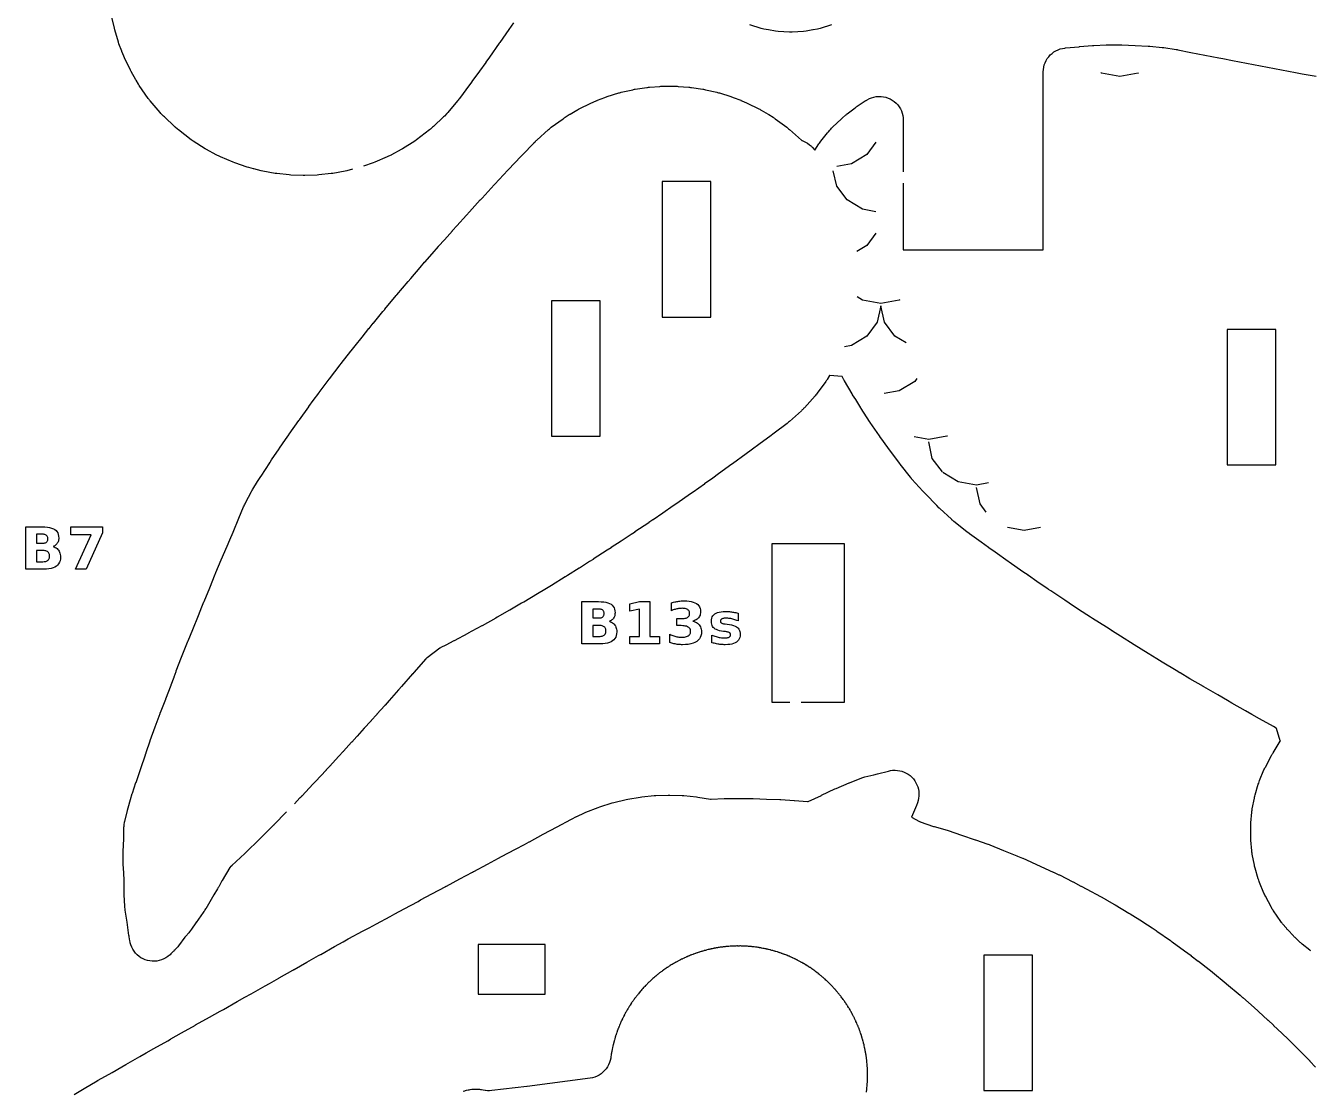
# Model space of a CAD drawing. Header units: millimetres. Extents: x 1 to 297, y 5 to 290.
# Drawn here: x 8 to 81.9, y 180.1 to 241.4 of the extents above; entities that cross this region are included whole.
import ezdxf

# ---------------------------------------------------------------- set-up
doc = ezdxf.new("R2010")
doc.units = ezdxf.units.MM
for name, color, linetype in [('CUT', 1, 'CONTINUOUS'), ('ENGRAVE', 5, 'CONTINUOUS'), ('SCORE', 7, 'CONTINUOUS')]:
    doc.layers.add(name, color=color, linetype=linetype)

msp = doc.modelspace()

# ---------------------------------------------------------------- linework, layer by layer
at = {"layer": 'CUT', "color": 1}
for points in [[(26.795, 233.1048), (26.4612, 233.0201), (26.3699, 233.0003), (25.6576, 232.8718), (25.5633, 232.8582), (24.8529, 232.7817), (24.7576, 232.7749), (24.0478, 232.7495), (23.9522, 232.7495), (23.2424, 232.7749), (23.1471, 232.7817), (22.4367, 232.8582), (22.3424, 232.8718), (21.6301, 233.0003), (21.5388, 233.0201), (21.1231, 233.1256), (21.1087, 233.1293), (20.8243, 233.2048), (20.7331, 233.2326), (20.0185, 233.478), (19.9289, 233.5124), (19.2082, 233.8192), (19.1297, 233.8557), (18.991, 233.9257), (18.9603, 233.9417), (18.4025, 234.2414), (18.3235, 234.2874), (17.6282, 234.7248), (17.5237, 234.7977), (16.7825, 235.3692), (16.7239, 235.4171), (16.6, 235.5243), (16.5544, 235.5656), (15.9713, 236.1192), (15.9239, 236.1665), (15.7741, 236.3237), (15.7259, 236.3771), (15.1602, 237.0385), (15.1247, 237.0818), (15.0904, 237.1254), (15.0451, 237.1866), (14.5314, 237.9235), (14.4841, 237.9963), (14.3457, 238.2253), (14.3253, 238.26), (14.0624, 238.7259), (14.0206, 238.8062), (13.6753, 239.5281), (13.6382, 239.6132), (13.5345, 239.8754), (13.5257, 239.8981), (13.3628, 240.3328), (13.3334, 240.4204), (13.1206, 241.1351), (13.0965, 241.2281), (12.9392, 241.9392)], [(36.0576, 241.5344), (35.7946, 241.1575), (35.2657, 240.3982), (35.2569, 240.3857), (35.237, 240.3579), (34.6704, 239.5596), (34.4667, 239.2693), (34.4553, 239.2532), (34.0977, 238.7593), (33.6661, 238.1557), (33.6552, 238.1407), (33.52, 237.957), (32.9459, 237.1729), (32.9186, 237.1369), (32.8753, 237.0818), (32.8398, 237.0385), (32.2741, 236.3771), (32.2259, 236.3237), (32.0761, 236.1665), (32.0287, 236.1192), (31.4456, 235.5656), (31.4, 235.5243), (31.2761, 235.4171), (31.2175, 235.3692), (30.4763, 234.7977), (30.3718, 234.7248), (29.6765, 234.2874), (29.5975, 234.2414), (29.0397, 233.9417), (29.009, 233.9257), (28.8703, 233.8557), (28.7918, 233.8192), (28.0711, 233.5124), (27.9815, 233.478), (27.4192, 233.2849)], [(54.348, 241.4082), (53.693, 241.2092), (53.5399, 241.1724), (53.2846, 241.1267), (53.2787, 241.1256), (52.8844, 241.0569), (52.7319, 241.0392), (52.0774, 241.0013), (51.9226, 241.0013), (51.2681, 241.0392), (51.1156, 241.0569), (50.7213, 241.1256), (50.7154, 241.1267), (50.4601, 241.1724), (50.307, 241.2092), (49.652, 241.4082)], [(58.475, 232.3093), (58.475, 228.475), (66.525, 228.475), (66.525, 238.7151), (66.5315, 238.8479), (66.5513, 238.9813), (66.584, 239.1122), (66.6294, 239.2391), (66.6871, 239.3611), (66.7564, 239.4768), (66.8367, 239.5851), (66.9272, 239.6851), (67.027, 239.7757), (67.1353, 239.8561), (67.2509, 239.9255), (67.3728, 239.9833), (67.4998, 240.0288), (67.6305, 240.0617), (67.7621, 240.0813), (67.7927, 240.0843), (67.7986, 240.0849), (68.5819, 240.1593), (68.5895, 240.16), (68.5972, 240.1607), (68.6048, 240.1613), (69.3627, 240.2245), (69.3842, 240.2261), (69.4058, 240.2275), (69.4274, 240.2288), (70.1444, 240.2653), (70.1803, 240.2666), (70.2162, 240.2675), (70.2521, 240.2679), (70.9654, 240.2658), (70.9895, 240.2655), (71.0136, 240.265), (71.0378, 240.2643), (71.8031, 240.2344), (71.8147, 240.2339), (72.5532, 240.1987), (72.588, 240.1965), (72.6229, 240.194), (72.6577, 240.1909), (73.3574, 240.1208), (73.392, 240.1169), (73.4266, 240.1125), (73.4611, 240.1076), (74.1692, 239.9992), (74.1983, 239.9944), (74.2274, 239.9892), (74.2565, 239.9838), (75.0153, 239.833), (75.8245, 239.6717), (76.6141, 239.5208), (76.6167, 239.5203), (76.8581, 239.4736), (76.8599, 239.4733), (77.4146, 239.3653), (78.2154, 239.2093), (79.0175, 239.0538), (79.8161, 238.9011), (80.619, 238.749), (81.0248, 238.6737), (81.4156, 238.6013), (82.2162, 238.4543)], [(22.9986, 196.1317), (22.267, 195.3827), (22.2582, 195.3737), (22.2493, 195.3647), (22.2413, 195.3568), (22.2258, 195.3415), (21.4683, 194.5851), (21.4582, 194.5751), (21.4481, 194.5652), (21.439, 194.5565), (21.4219, 194.5401), (20.6703, 193.8103), (20.6577, 193.7983), (20.6451, 193.7864), (20.6327, 193.7748), (20.6012, 193.7457), (20.5964, 193.7413), (19.8524, 193.0414), (19.8467, 193.0359), (19.7833, 192.9748), (19.773, 192.9644), (19.7617, 192.9515), (19.7516, 192.9378), (19.7435, 192.9253), (19.2911, 192.1914), (19.2798, 192.1722), (19.2688, 192.1529), (19.2582, 192.1333), (19.0976, 191.8247), (19.0754, 191.7837), (19.0525, 191.7432), (19.0289, 191.7033), (18.8203, 191.3624), (18.8149, 191.3533), (18.3489, 190.5619), (18.3463, 190.5575), (18.3072, 190.4918), (18.2766, 190.4426), (18.2449, 190.3941), (18.2121, 190.3463), (17.796, 189.7668), (17.7914, 189.7603), (17.7868, 189.7537), (17.7823, 189.7471), (17.5329, 189.3799), (17.4816, 189.3093), (17.428, 189.2406), (17.3722, 189.1736), (17.2044, 188.985), (17.1859, 188.9631), (17.1678, 188.9408), (17.1503, 188.918), (16.7859, 188.4216), (16.7413, 188.3641), (16.717, 188.3346), (16.6187, 188.2273), (16.5913, 188.2006), (16.538, 188.1511), (16.511, 188.1275), (16.4805, 188.0988), (16.3472, 187.9647), (16.2992, 187.9187), (16.2753, 187.897), (16.1713, 187.8113), (16.0578, 187.7354), (15.9373, 187.671), (15.8111, 187.619), (15.6803, 187.5797), (15.5462, 187.5536), (15.4102, 187.5409), (15.2736, 187.5418), (15.1378, 187.5562), (15.0041, 187.584), (14.8738, 187.6249), (14.7482, 187.6786), (14.6286, 187.7445), (14.5161, 187.8219), (14.4118, 187.9101), (14.3167, 188.0082), (14.2319, 188.1152), (14.1581, 188.2301), (14.0961, 188.3518), (14.0464, 188.4791), (14.0102, 188.6088), (14.003, 188.6403), (13.9899, 188.7054), (13.9466, 188.9532), (13.9427, 188.9767), (13.939, 189.0002), (13.9355, 189.0237), (13.8296, 189.7879), (13.828, 189.7984), (13.7209, 190.4841), (13.7116, 190.5566), (13.7043, 190.6292), (13.699, 190.702), (13.669, 191.3582), (13.668, 191.3848), (13.6674, 191.4114), (13.6669, 191.438), (13.6626, 192.1711), (13.6623, 192.1886), (13.6617, 192.2062), (13.6608, 192.2237), (13.6156, 192.9372), (13.6137, 192.9774), (13.6124, 193.0177), (13.6116, 193.058), (13.6096, 193.7488), (13.6099, 193.7841), (13.6108, 193.8194), (13.6121, 193.8546), (13.6482, 194.579), (13.6487, 194.5943), (13.6491, 194.6095), (13.6493, 194.6247), (13.6493, 195.2136), (13.6504, 195.268), (13.6516, 195.2967), (13.6607, 195.4076), (13.6788, 195.5174), (13.6847, 195.5457), (13.6969, 195.5991), (13.8471, 196.1978), (13.8507, 196.212), (13.8544, 196.226), (13.8582, 196.2401), (14.06, 196.9763), (14.0686, 197.0063), (14.0776, 197.0363), (14.0869, 197.0661), (14.1256, 197.185), (14.1277, 197.1916), (14.1299, 197.1982), (14.1321, 197.2048), (14.3405, 197.824), (14.3419, 197.8279), (14.6127, 198.6243), (14.6155, 198.6326), (14.8902, 199.4232), (14.8931, 199.4317), (14.929, 199.5401), (14.9325, 199.5506), (15.1585, 200.2144), (15.1608, 200.2212), (15.1631, 200.2279), (15.1655, 200.2347), (15.4441, 201.0251), (15.4478, 201.0354), (15.7235, 201.7975), (15.7306, 201.8169), (15.738, 201.8361), (15.7454, 201.8553), (16.0516, 202.6267), (16.0538, 202.6325), (16.3591, 203.425), (16.3633, 203.4363), (16.5295, 203.8944), (16.5313, 203.8991), (16.6449, 204.2085), (16.6493, 204.2205), (16.6539, 204.2325), (16.6585, 204.2445), (16.9631, 205.0272), (16.9637, 205.0289), (17.2691, 205.8106), (17.2737, 205.8221), (17.2783, 205.8336), (17.283, 205.8452), (17.3307, 205.961), (17.3328, 205.9661), (17.6089, 206.6278), (17.6113, 206.6338), (17.9358, 207.4358), (18.1303, 207.9255), (18.1314, 207.9283), (18.2512, 208.228), (18.255, 208.2374), (18.5792, 209.0309), (18.897, 209.8136), (18.9011, 209.8237), (18.9053, 209.8337), (18.9096, 209.8439), (18.931, 209.8944), (18.9325, 209.8979), (19.2487, 210.6356), (19.584, 211.4292), (19.7314, 211.7781), (19.9229, 212.2299), (20.2634, 213.035), (20.5308, 213.676), (20.5323, 213.6796), (20.5625, 213.7513), (20.5863, 213.8046), (20.6112, 213.8574), (20.6373, 213.9096), (20.9858, 214.5702), (21.0103, 214.6146), (21.0356, 214.6585), (21.0618, 214.7019), (21.3376, 215.1408), (21.5177, 215.4282), (21.5227, 215.4362), (21.5278, 215.4442), (21.5329, 215.4522), (22.0317, 216.2242), (22.0391, 216.2355), (22.0466, 216.2469), (22.0541, 216.258), (22.1415, 216.3876), (22.5684, 217.027), (22.5752, 217.0371), (22.582, 217.0472), (22.5889, 217.0571), (22.942, 217.5658), (23.1228, 217.8292), (23.1292, 217.8383), (23.1356, 217.8475), (23.142, 217.8566), (23.702, 218.6435), (23.7057, 218.6487), (23.7391, 218.6952), (23.7401, 218.6966), (24.2787, 219.444), (24.285, 219.4526), (24.5409, 219.8018), (24.8569, 220.2346), (24.8618, 220.2413), (24.8667, 220.2479), (24.8716, 220.2545), (25.3425, 220.8831), (25.4539, 221.0329), (25.46, 221.0411), (25.4662, 221.0492), (25.4725, 221.0575), (26.0779, 221.8458), (26.0844, 221.8541), (26.1409, 221.9266), (26.1433, 221.9296), (26.7061, 222.6464), (26.7102, 222.6516), (26.9413, 222.9429), (26.9441, 222.9464), (27.3439, 223.4469), (27.3475, 223.4514), (27.7417, 223.9404), (27.7449, 223.9445), (27.991, 224.2473), (27.9941, 224.2512), (28.542, 224.9205), (28.5458, 224.9251), (28.6471, 225.0478), (28.6503, 225.0517), (29.3132, 225.848), (29.3199, 225.856), (29.3428, 225.8831), (29.3446, 225.8853), (29.9928, 226.6485), (29.9947, 226.6507), (30.143, 226.8247), (30.1474, 226.8297), (30.6808, 227.4489), (30.6822, 227.4505), (30.9434, 227.7527), (30.9481, 227.7582), (31.3773, 228.2493), (31.3782, 228.2504), (31.7437, 228.6678), (31.7489, 228.6737), (32.0825, 229.0502), (32.544, 229.5706), (32.5496, 229.5769), (32.795, 229.8502), (33.3443, 230.4616), (33.3503, 230.4682), (33.5166, 230.6509), (34.1446, 231.3413), (34.151, 231.3483), (34.2464, 231.4517), (34.945, 232.2102), (34.951, 232.2167), (34.9833, 232.2513), (35.7302, 233.0517), (35.7458, 233.0685), (35.7512, 233.0742), (36.4876, 233.8528), (36.5457, 233.9145), (36.5522, 233.9213), (37.2364, 234.6364), (37.2467, 234.6471), (37.257, 234.6576), (37.2674, 234.6681), (37.3102, 234.7109), (37.336, 234.736), (37.3621, 234.7608), (37.3886, 234.7852), (38.072, 235.3986), (38.1225, 235.4418), (38.174, 235.4836), (38.2266, 235.5241), (38.9008, 236.018), (38.9393, 236.0452), (38.9782, 236.0716), (39.0177, 236.0975), (39.2585, 236.249), (39.2745, 236.2589), (39.2905, 236.2687), (39.3066, 236.2784), (39.7017, 236.5118), (39.7438, 236.5357), (39.7863, 236.5587), (39.8292, 236.581), (40.5031, 236.9161), (40.5475, 236.9371), (40.5922, 236.9573), (40.6373, 236.9767), (40.8518, 237.0644), (40.8604, 237.0678), (40.869, 237.0713), (40.8776, 237.0747), (41.3066, 237.2431), (41.3526, 237.2602), (41.3989, 237.2764), (41.4455, 237.2918), (42.1074, 237.497), (42.1564, 237.5112), (42.2056, 237.5244), (42.2551, 237.5367), (42.9122, 237.6867), (42.9616, 237.697), (43.0112, 237.7064), (43.061, 237.7148), (43.7176, 237.8133), (43.7671, 237.8198), (43.8166, 237.8253), (43.8663, 237.8299), (44.4699, 237.8749), (44.5235, 237.8788), (44.5727, 237.8815), (44.6219, 237.8833), (44.6711, 237.8842), (45.3289, 237.8842), (45.3781, 237.8833), (45.4273, 237.8815), (45.4765, 237.8788), (45.5316, 237.8747), (46.1337, 237.8299), (46.1834, 237.8253), (46.2329, 237.8198), (46.2824, 237.8133), (46.939, 237.7148), (46.9888, 237.7064), (47.0384, 237.697), (47.0878, 237.6867), (47.7449, 237.5367), (47.7944, 237.5244), (47.8436, 237.5112), (47.8926, 237.497), (48.5545, 237.2918), (48.6011, 237.2764), (48.6474, 237.2602), (48.6934, 237.2431), (49.1224, 237.0747), (49.131, 237.0713), (49.1396, 237.0678), (49.1482, 237.0644), (49.3627, 236.9767), (49.4078, 236.9573), (49.4525, 236.9371), (49.4969, 236.9161), (50.1708, 236.581), (50.2137, 236.5587), (50.2562, 236.5357), (50.2983, 236.5118), (50.6934, 236.2784), (50.7095, 236.2687), (50.7255, 236.2589), (50.7415, 236.249), (50.9823, 236.0975), (51.0218, 236.0716), (51.0607, 236.0452), (51.0992, 236.018), (51.778, 235.5208), (51.8295, 235.4811), (51.88, 235.4402), (51.9295, 235.398), (52.6171, 234.7834), (52.629, 234.7732), (52.6375, 234.7668), (52.6854, 234.7482), (52.6957, 234.7441), (52.7278, 234.7314), (52.8524, 234.6742), (52.9723, 234.6038), (53.0845, 234.5217), (53.1864, 234.4299), (53.2114, 234.4049), (53.2581, 234.356), (53.3903, 234.2101), (53.6237, 234.568), (53.6578, 234.6177), (53.693, 234.6667), (53.7293, 234.7149), (54.1204, 235.2103), (54.1349, 235.2284), (54.1496, 235.2463), (54.1644, 235.2641), (54.2506, 235.3659), (54.3007, 235.4217), (54.3522, 235.476), (54.4052, 235.5288), (54.924, 236.0178), (54.9411, 236.0337), (54.9584, 236.0495), (54.9759, 236.0651), (55.1469, 236.2153), (55.1797, 236.2432), (55.213, 236.2706), (55.2467, 236.2974), (55.6961, 236.6436), (55.7369, 236.6738), (55.7783, 236.7032), (55.8202, 236.7319), (56.2863, 237.0376), (56.3131, 237.0547), (56.34, 237.0714), (56.3672, 237.0879), (56.403, 237.109), (56.5233, 237.1721), (56.651, 237.2235), (56.7833, 237.2619), (56.9187, 237.2869), (57.0559, 237.2982), (57.1936, 237.2957), (57.3303, 237.2794), (57.4648, 237.2496), (57.5955, 237.2065), (57.7213, 237.1505), (57.8409, 237.0822), (57.953, 237.0023), (58.0566, 236.9116), (58.1506, 236.8109), (58.2341, 236.7014), (58.3062, 236.5841), (58.3662, 236.4602), (58.4135, 236.3308), (58.4476, 236.1974), (58.4682, 236.0613), (58.475, 235.9256), (58.475, 232.9593)], [(81.9041, 188.1306), (81.8766, 188.1517), (81.8494, 188.1732), (81.408, 188.5304), (81.3704, 188.562), (81.3334, 188.5942), (81.2969, 188.6272), (81.005, 188.9012), (80.973, 188.9323), (80.9415, 188.9639), (80.9106, 188.996), (80.5843, 189.3461), (80.5576, 189.3755), (80.5314, 189.4054), (80.5056, 189.4357), (80.2927, 189.6932), (80.2598, 189.7347), (80.2276, 189.7768), (80.1964, 189.8196), (79.7631, 190.4374), (79.7464, 190.4619), (79.7368, 190.4763), (79.693, 190.5463), (79.6698, 190.5861), (79.644, 190.6324), (79.2981, 191.2839), (79.2698, 191.3406), (79.2427, 191.3979), (79.2171, 191.4558), (78.9633, 192.0675), (78.937, 192.1361), (78.9126, 192.2054), (78.8901, 192.2754), (78.7107, 192.8919), (78.6945, 192.9526), (78.6798, 193.0136), (78.6666, 193.075), (78.5475, 193.6961), (78.5371, 193.7585), (78.5281, 193.8211), (78.5207, 193.8839), (78.4619, 194.5017), (78.4574, 194.565), (78.4544, 194.6282), (78.4529, 194.6916), (78.4529, 195.3084), (78.4544, 195.3718), (78.4574, 195.435), (78.4619, 195.4983), (78.5207, 196.1161), (78.5281, 196.1789), (78.5371, 196.2415), (78.5475, 196.3039), (78.6666, 196.925), (78.6798, 196.9864), (78.6945, 197.0474), (78.7107, 197.1081), (78.8901, 197.7246), (78.9126, 197.7946), (78.937, 197.8639), (78.9633, 197.9325), (79.2171, 198.5442), (79.2427, 198.6021), (79.2698, 198.6594), (79.2981, 198.7161), (79.6482, 199.3755), (79.6709, 199.4164), (79.6942, 199.4568), (79.7181, 199.4968), (79.7383, 199.5291), (80.154, 200.1997), (80.1605, 200.2108), (80.1571, 200.2231), (79.9427, 200.9323), (79.9374, 200.9484), (79.9372, 200.9488), (79.9369, 200.949), (79.9223, 200.9575), (79.7637, 201.0449), (79.7584, 201.0479), (78.9635, 201.4907), (78.9606, 201.4923), (78.5282, 201.7347), (78.5213, 201.7385), (78.1629, 201.9421), (78.1612, 201.9431), (77.3623, 202.3986), (77.1234, 202.535), (77.1155, 202.5396), (76.5619, 202.8606), (75.763, 203.3235), (75.7601, 203.3252), (75.7421, 203.3357), (75.7356, 203.3395), (74.9614, 203.7966), (74.3879, 204.1356), (74.3786, 204.1411), (74.1613, 204.2719), (74.1591, 204.2733), (73.3613, 204.7557), (73.3592, 204.7569), (73.0642, 204.9361), (73.0549, 204.9417), (72.5599, 205.2478), (71.7604, 205.7429), (71.7522, 205.748), (70.9579, 206.2478), (70.5056, 206.5312), (70.4998, 206.5349), (70.494, 206.5385), (70.4883, 206.5422), (70.1581, 206.7538), (69.3598, 207.2637), (69.3575, 207.2652), (69.2454, 207.3372), (69.2354, 207.3436), (68.5584, 207.7867), (68.022, 208.1374), (68.0112, 208.1446), (67.7575, 208.314), (66.9585, 208.8485), (66.9552, 208.8507), (66.8254, 208.9381), (66.8149, 208.9452), (66.1555, 209.3983), (65.6678, 209.732), (65.6617, 209.7363), (65.6556, 209.7405), (65.6495, 209.7447), (65.3542, 209.9516), (64.5536, 210.5096), (64.5207, 210.5323), (64.5147, 210.5365), (64.5087, 210.5407), (64.5027, 210.5449), (63.7553, 211.0742), (63.3896, 211.3323), (63.3833, 211.3368), (63.3771, 211.3412), (63.3708, 211.3457), (62.9545, 211.6469), (62.2813, 212.1324), (62.2747, 212.1371), (62.2682, 212.1418), (62.2617, 212.1466), (62.1852, 212.2032), (62.1647, 212.2187), (62.1444, 212.2343), (62.1242, 212.2501), (61.383, 212.8435), (61.3625, 212.8603), (61.3421, 212.8773), (61.3219, 212.8944), (61.2897, 212.9224), (61.2731, 212.9371), (61.2567, 212.9518), (61.2403, 212.9667), (60.5742, 213.5845), (60.5569, 213.6009), (60.5397, 213.6174), (60.5227, 213.634), (60.4201, 213.7362), (60.4127, 213.7436), (60.4054, 213.7511), (60.3981, 213.7585), (59.7449, 214.4298), (59.6559, 214.5209), (59.638, 214.5396), (59.6204, 214.5584), (59.6029, 214.5774), (58.967, 215.2813), (58.9498, 215.3007), (58.9378, 215.3145), (58.9086, 215.3493), (58.897, 215.3636), (58.8801, 215.3848), (58.296, 216.1359), (58.2863, 216.1484), (58.2767, 216.1611), (58.2672, 216.1737), (58.1368, 216.3498), (57.6974, 216.9384), (57.6889, 216.95), (57.6804, 216.9617), (57.6719, 216.9734), (57.3359, 217.4444), (57.1244, 217.7382), (57.1155, 217.7507), (57.1067, 217.7633), (57.0979, 217.7759), (56.5768, 218.5362), (56.5668, 218.551), (56.5569, 218.5658), (56.5474, 218.5803), (56.5346, 218.6), (56.0525, 219.3393), (56.0436, 219.353), (56.0349, 219.3668), (56.0262, 219.3806), (55.7337, 219.854), (55.5577, 220.1364), (55.5474, 220.153), (55.5373, 220.1698), (55.5274, 220.1866), (55.0911, 220.9344), (55.08, 220.9538), (55.0691, 220.9732), (55.0584, 220.9927), (54.9575, 221.1796), (54.9533, 221.1871), (54.9447, 221.188), (54.2431, 221.2428), (54.2394, 221.243), (54.2373, 221.2399), (54.0975, 221.0177), (54.0716, 220.9782), (54.0452, 220.9393), (54.018, 220.9008), (53.5241, 220.2266), (53.4836, 220.174), (53.4418, 220.1225), (53.3986, 220.072), (52.7852, 219.3886), (52.7608, 219.3621), (52.736, 219.336), (52.7109, 219.3102), (52.6898, 219.2891), (52.664, 219.264), (52.6379, 219.2392), (52.6114, 219.2148), (51.9185, 218.5929), (51.8756, 218.5559), (51.8319, 218.5199), (51.7874, 218.4848), (51.0451, 217.9243), (51.0397, 217.9202), (50.7985, 217.7399), (50.7966, 217.7385), (50.2447, 217.3276), (50.2388, 217.3233), (49.7175, 216.9396), (49.7159, 216.9384), (49.4442, 216.7391), (49.4385, 216.7349), (48.6406, 216.1561), (48.6175, 216.1392), (48.6126, 216.1356), (47.844, 215.5797), (47.8428, 215.5788), (47.5108, 215.3392), (47.5093, 215.3381), (47.0437, 215.0031), (47.0373, 214.9985), (46.39, 214.5384), (46.2432, 214.4342), (46.2349, 214.4284), (45.4429, 213.8753), (45.44, 213.8733), (45.2456, 213.7383), (45.2414, 213.7354), (44.6425, 213.323), (44.6398, 213.3211), (44.0807, 212.9381), (44.0768, 212.9355), (43.8421, 212.7759), (43.8366, 212.7722), (43.0417, 212.2375), (43.0344, 212.2325), (42.891, 212.1375), (42.8875, 212.1351), (42.2412, 211.7095), (42.2372, 211.7069), (41.6715, 211.3372), (41.6684, 211.3352), (41.4409, 211.1874), (41.4388, 211.186), (40.6406, 210.6695), (40.6318, 210.6639), (40.4301, 210.5356), (39.8489, 210.1647), (39.843, 210.1609), (39.837, 210.1572), (39.8311, 210.1535), (39.1604, 209.7352), (39.0395, 209.6596), (39.0314, 209.6545), (38.2392, 209.1667), (38.2337, 209.1633), (37.8594, 208.9353), (37.4388, 208.6797), (37.4295, 208.6741), (36.6504, 208.2091), (36.6421, 208.2042), (36.6338, 208.1993), (36.6254, 208.1944), (36.5221, 208.1347), (35.8373, 207.7398), (35.8291, 207.7351), (35.1232, 207.3346), (35.0366, 207.2855), (35.0283, 207.2809), (34.2484, 206.8462), (34.2402, 206.8416), (34.2319, 206.8371), (34.2237, 206.8326), (33.6654, 206.5317), (33.4454, 206.4121), (33.4388, 206.4085), (33.4321, 206.4049), (33.4254, 206.4013), (32.6349, 205.983), (32.6256, 205.9781), (32.1527, 205.7326), (31.8695, 205.5851), (31.8571, 205.5784), (31.8246, 205.558), (31.8131, 205.5498), (31.0813, 205.0065), (31.0684, 204.9965), (31.0353, 204.9669), (31.0251, 204.9565), (31.0222, 204.9532), (31.0158, 204.9461), (31.0095, 204.939), (30.321, 204.1507), (30.3193, 204.1488), (30.2563, 204.0769), (30.2524, 204.0725), (29.606, 203.3418), (29.4652, 203.1796), (29.4592, 203.1729), (29.4533, 203.1661), (29.4474, 203.1595), (28.8952, 202.5407), (28.666, 202.2788), (28.6593, 202.2713), (28.6527, 202.2638), (28.646, 202.2564), (28.1899, 201.7506), (28.1855, 201.7456), (27.8668, 201.3845), (27.8595, 201.3762), (27.8521, 201.3679), (27.8447, 201.3597), (27.4713, 200.9504), (27.4663, 200.9449), (27.0678, 200.4974), (27.0596, 200.4882), (27.0513, 200.4791), (27.0431, 200.4701), (26.7475, 200.1501), (26.742, 200.1441), (26.269, 199.6185), (26.2598, 199.6083), (26.2505, 199.5982), (26.2413, 199.5883), (26.0177, 199.3498), (26.0116, 199.3432), (25.4704, 198.7488), (25.46, 198.7376), (25.4495, 198.7263), (25.4392, 198.7154), (25.2811, 198.5495), (25.2743, 198.5422), (24.6719, 197.8897), (24.6602, 197.8772), (24.6484, 197.8648), (24.6368, 197.8527), (24.5363, 197.7492), (24.5286, 197.7411), (23.8738, 197.0429), (23.8605, 197.0289), (23.8471, 197.0151), (23.8343, 197.002), (23.7816, 196.9489), (23.7729, 196.9399), (23.4488, 196.6006)], [(51.95, 202.425), (50.925, 202.425), (50.925, 211.575), (55.075, 211.575), (55.075, 202.425), (52.6, 202.425)], [(10.7877, 179.8651), (11.3618, 180.2099), (12.1077, 180.6573), (12.1326, 180.6719), (12.1611, 180.6881), (12.1648, 180.6902), (12.9672, 181.1448), (13.52, 181.4637), (13.5245, 181.4663), (13.7609, 181.6015), (13.7649, 181.6038), (14.5653, 182.0577), (14.9235, 182.263), (14.9313, 182.2674), (15.3651, 182.5121), (16.1631, 182.966), (16.3335, 183.063), (16.3415, 183.0676), (16.9671, 183.4179), (17.7575, 183.868), (17.7689, 183.8743), (18.5674, 184.3188), (19.176, 184.6634), (19.1829, 184.6672), (19.3674, 184.7703), (20.1593, 185.2202), (20.167, 185.2245), (20.5987, 185.4661), (20.962, 185.6703), (20.9645, 185.6717), (21.7683, 186.1213), (22.0212, 186.2658), (22.5585, 186.5746), (22.5672, 186.5796), (23.3647, 187.03), (23.4242, 187.0638), (23.4294, 187.0668), (24.1658, 187.4812), (24.8383, 187.864), (24.8428, 187.8665), (24.962, 187.9338), (24.9643, 187.9351), (25.7652, 188.3847), (26.2584, 188.664), (26.2631, 188.6667), (26.5532, 188.8294), (26.5747, 188.8412), (27.3608, 189.2634), (27.3687, 189.2675), (27.7458, 189.4669), (28.1683, 189.6913), (28.9651, 190.1212), (29.2338, 190.2667), (29.7612, 190.5539), (29.7674, 190.5572), (30.5657, 190.9865), (30.7118, 191.0654), (30.7139, 191.0666), (31.3658, 191.4175), (32.1621, 191.8486), (32.1668, 191.8512), (32.1934, 191.8655), (32.1959, 191.8668), (32.9664, 192.278), (33.687, 192.6655), (33.689, 192.6666), (33.7624, 192.7059), (33.767, 192.7084), (34.5663, 193.1325), (35.1901, 193.4656), (35.1922, 193.4667), (35.368, 193.5602), (36.1625, 193.9887), (36.1666, 193.9909), (36.6824, 194.2668), (36.9632, 194.4178), (36.9659, 194.4192), (37.7666, 194.8476), (38.1707, 195.0656), (38.1721, 195.0664), (38.5648, 195.2777), (39.3451, 195.697), (39.3866, 195.7184), (39.6784, 195.8623), (39.6998, 195.8726), (40.1307, 196.0757), (40.211, 196.1103), (40.9317, 196.394), (41.0193, 196.4251), (41.7369, 196.6513), (41.8285, 196.6766), (42.5413, 196.8468), (42.6294, 196.8647), (43.3458, 196.9856), (43.4346, 196.9975), (44.1506, 197.0694), (44.2396, 197.0753), (44.9554, 197.0992), (45.0446, 197.0992), (45.7604, 197.0753), (45.8494, 197.0694), (46.5699, 196.9971), (46.6493, 196.9867), (47.3776, 196.8692), (47.4045, 196.8662), (47.4316, 196.866), (48.1722, 196.8974), (48.2244, 196.8986), (49.0014, 196.9011), (49.7685, 196.9057), (49.8343, 196.9045), (50.5992, 196.8714), (50.6064, 196.8712), (51.371, 196.8472), (51.4374, 196.8435), (52.2013, 196.7814), (52.2098, 196.7808), (52.9711, 196.7296), (52.986, 196.7294), (52.9999, 196.7348), (53.7616, 197.0815), (53.7746, 197.0876), (54.5368, 197.4564), (54.6045, 197.4868), (55.3577, 197.8009), (55.3863, 197.8125), (56.0974, 198.09), (56.2603, 198.1418), (56.787, 198.273), (56.9853, 198.3228), (57.6188, 198.486), (57.7334, 198.5103), (57.8513, 198.5248), (57.9683, 198.529), (58.0069, 198.5287), (58.1377, 198.5215), (58.2689, 198.5014), (58.3976, 198.4687), (58.5225, 198.4238), (58.6425, 198.367), (58.7565, 198.299), (58.8634, 198.2202), (58.9622, 198.1315), (59.052, 198.0337), (59.1319, 197.9277), (59.2013, 197.8145), (59.2593, 197.6951), (59.3057, 197.5707), (59.3398, 197.4424), (59.3613, 197.3114), (59.3702, 197.1789), (59.3662, 197.0462), (59.3494, 196.9145), (59.3204, 196.7868), (59.285, 196.6597), (59.2272, 196.4944), (58.9458, 195.8335), (59.4115, 195.5822), (59.4307, 195.5728), (59.4506, 195.565), (60.2055, 195.3017), (60.24, 195.2908), (60.992, 195.0775), (61.0518, 195.059), (61.8216, 194.8011), (61.8263, 194.7996), (62.6139, 194.5325), (62.6354, 194.525), (63.3445, 194.271), (63.347, 194.2701), (63.4051, 194.2492), (63.4478, 194.233), (64.2281, 193.9214), (65.0115, 193.6088), (65.0458, 193.5946), (65.3359, 193.4695), (65.3388, 193.4682), (65.8161, 193.2609), (65.8451, 193.2479), (66.6325, 192.8835), (67.097, 192.6696), (67.1038, 192.6664), (67.4148, 192.521), (67.4504, 192.5038), (68.2236, 192.1141), (68.245, 192.1031), (68.6902, 191.8686), (68.699, 191.8638), (69.0358, 191.6832), (69.8232, 191.2602), (69.8491, 191.2458), (70.1661, 191.0664), (70.1702, 191.064), (70.6235, 190.8053), (70.6523, 190.7883), (71.4391, 190.3127), (71.5129, 190.268), (71.5263, 190.2598), (72.2276, 189.824), (72.2528, 189.8079), (72.779, 189.4643), (72.784, 189.4611), (73.0249, 189.3022), (73.0593, 189.2788), (73.8418, 188.7272), (73.8448, 188.725), (73.9269, 188.6668), (73.9437, 188.6547), (74.6411, 188.1439), (74.648, 188.1388), (75.0205, 187.8622), (75.0262, 187.858), (75.4364, 187.55), (75.4545, 187.5361), (76.065, 187.0613), (76.0708, 187.0568), (76.2377, 186.9255), (76.2559, 186.9109), (77.046, 186.2669), (77.0685, 186.2481), (77.8463, 185.5853), (77.8513, 185.581), (77.9887, 185.4627), (78.003, 185.4502), (78.6474, 184.8793), (78.6523, 184.8749), (78.8922, 184.6603), (78.9026, 184.6509), (79.4464, 184.1539), (79.4553, 184.1457), (79.7648, 183.8576), (79.771, 183.8518), (80.2439, 183.406), (80.2597, 183.3909), (80.6029, 183.0565), (80.6091, 183.0505), (81.0472, 182.6183), (81.0588, 182.6067), (81.4059, 182.2556), (81.412, 182.2495), (81.8485, 181.8023), (81.8594, 181.7911), (82.1801, 181.4547)], [(56.3518, 180.0065), (56.3597, 180.0666), (56.3626, 180.0938), (56.3668, 180.1283), (56.3704, 180.1555), (56.3771, 180.2157), (56.3795, 180.2439), (56.3815, 180.275), (56.3887, 180.352), (56.3924, 180.3829), (56.3952, 180.4111), (56.3998, 180.4715), (56.4012, 180.4989), (56.4035, 180.5335), (56.4056, 180.5608), (56.409, 180.6214), (56.4098, 180.6488), (56.4114, 180.6834), (56.413, 180.7106), (56.4158, 180.7905), (56.4161, 180.8055), (56.4176, 180.878), (56.4176, 180.9054), (56.4179, 180.9401), (56.4186, 180.9675), (56.4186, 181.0281), (56.418, 181.0555), (56.4176, 181.0903), (56.4177, 181.1177), (56.4165, 181.1783), (56.4153, 181.2065), (56.4132, 181.2376), (56.4103, 181.3149), (56.4101, 181.346), (56.4092, 181.3743), (56.4059, 181.4348), (56.4038, 181.4621), (56.4015, 181.4968), (56.4001, 181.5242), (56.3956, 181.5846), (56.3928, 181.6128), (56.389, 181.6437), (56.3819, 181.7207), (56.38, 181.7518), (56.3775, 181.78), (56.3709, 181.8402), (56.3673, 181.8674), (56.3631, 181.9018), (56.3602, 181.9291), (56.3524, 181.9892), (56.3482, 182.0163), (56.3434, 182.0507), (56.3399, 182.0776), (56.328, 182.1567), (56.3256, 182.1715), (56.3138, 182.243), (56.3087, 182.27), (56.3026, 182.3042), (56.2982, 182.3312), (56.2871, 182.3908), (56.2815, 182.4176), (56.2747, 182.4517), (56.2698, 182.4787), (56.2575, 182.538), (56.2511, 182.5656), (56.2433, 182.5958), (56.2263, 182.6711), (56.2203, 182.7017), (56.2143, 182.7294), (56.1999, 182.7882), (56.1928, 182.8147), (56.1842, 182.8484), (56.1778, 182.875), (56.1622, 182.9336), (56.1543, 182.9608), (56.1449, 182.9905), (56.1238, 183.0648), (56.1162, 183.095), (56.1086, 183.1223), (56.091, 183.1803), (56.0825, 183.2063), (56.0721, 183.2395), (56.0642, 183.2657), (56.0454, 183.3234), (56.0364, 183.3492), (56.0253, 183.3821), (56.017, 183.408), (55.9907, 183.4835), (55.9856, 183.4977), (55.9608, 183.5658), (55.9508, 183.5913), (55.9386, 183.6238), (55.9293, 183.6496), (55.9075, 183.7061), (55.897, 183.7315), (55.8841, 183.7637), (55.8743, 183.7893), (55.8513, 183.8454), (55.8399, 183.8713), (55.8268, 183.8995), (55.7962, 183.9705), (55.7847, 183.9995), (55.7737, 184.0255), (55.7487, 184.0808), (55.7369, 184.1055), (55.7222, 184.137), (55.711, 184.162), (55.685, 184.2167), (55.6722, 184.242), (55.6575, 184.2695), (55.6231, 184.3387), (55.61, 184.367), (55.5976, 184.3924), (55.5697, 184.4461), (55.5565, 184.4702), (55.5401, 184.5008), (55.5276, 184.5252), (55.4986, 184.5784), (55.4849, 184.6021), (55.468, 184.6325), (55.455, 184.6564), (55.4153, 184.7258), (55.4077, 184.7387), (55.3708, 184.8011), (55.3563, 184.8244), (55.3384, 184.8541), (55.3245, 184.8778), (55.2926, 184.9293), (55.2776, 184.9523), (55.2591, 184.9816), (55.2447, 185.005), (55.2118, 185.0558), (55.1959, 185.0792), (55.1778, 185.1046), (55.1347, 185.1687), (55.118, 185.1951), (55.1024, 185.2187), (55.0677, 185.2684), (55.0515, 185.2905), (55.0314, 185.3188), (55.0157, 185.3413), (54.9801, 185.3903), (54.9629, 185.4128), (54.9434, 185.4371), (54.8969, 185.4988), (54.8788, 185.5242), (54.8619, 185.5469), (54.8246, 185.5946), (54.8072, 185.6158), (54.7855, 185.643), (54.7687, 185.6646), (54.7304, 185.7116), (54.7126, 185.7324), (54.6904, 185.7591), (54.6732, 185.7802), (54.6215, 185.8411), (54.6116, 185.8525), (54.5639, 185.9071), (54.5454, 185.9273), (54.5223, 185.9532), (54.5043, 185.9739), (54.4635, 186.0187), (54.4445, 186.0385), (54.4209, 186.0639), (54.4025, 186.0842), (54.3608, 186.1282), (54.3408, 186.1483), (54.3183, 186.1699), (54.2642, 186.225), (54.243, 186.2479), (54.2233, 186.2682), (54.1801, 186.3106), (54.1601, 186.3294), (54.1351, 186.3535), (54.1156, 186.3728), (54.0715, 186.4144), (54.0505, 186.4333), (54.0269, 186.4537), (53.9698, 186.5057), (53.9474, 186.5274), (53.9266, 186.5466), (53.8811, 186.5867), (53.8601, 186.6043), (53.8339, 186.627), (53.8133, 186.6452), (53.7671, 186.6843), (53.7457, 186.7015), (53.719, 186.7237), (53.6983, 186.7413), (53.6362, 186.7916), (53.6244, 186.801), (53.5675, 186.8459), (53.5456, 186.8623), (53.5181, 186.8835), (53.4966, 186.9006), (53.4483, 186.9371), (53.426, 186.9531), (53.3981, 186.9738), (53.3763, 186.9904), (53.3272, 187.0259), (53.3039, 187.042), (53.2778, 187.0591), (53.2145, 187.1033), (53.1894, 187.1219), (53.1663, 187.1382), (53.1161, 187.1721), (53.093, 187.1868), (53.064, 187.2059), (53.0413, 187.2213), (52.9903, 187.2541), (52.9662, 187.2689), (52.9392, 187.2845), (52.8735, 187.3252), (52.8475, 187.3424), (52.8235, 187.3574), (52.7715, 187.3884), (52.7476, 187.4019), (52.7176, 187.4194), (52.6941, 187.4335), (52.6414, 187.4635), (52.6173, 187.4765), (52.5869, 187.4933), (52.5633, 187.5068), (52.493, 187.5449), (52.4798, 187.552), (52.4156, 187.5856), (52.391, 187.5978), (52.3601, 187.6136), (52.3358, 187.6264), (52.2816, 187.6534), (52.2568, 187.665), (52.2255, 187.6802), (52.201, 187.6925), (52.1462, 187.7184), (52.1204, 187.7299), (52.0916, 187.742), (52.0212, 187.7738), (51.9932, 187.7875), (51.9675, 187.7993), (51.9119, 187.8233), (51.8864, 187.8336), (51.8544, 187.847), (51.8293, 187.8579), (51.7732, 187.8808), (51.7467, 187.8909), (51.7174, 187.9013), (51.6453, 187.9293), (51.6166, 187.9414), (51.5903, 187.9517), (51.5334, 187.9727), (51.5074, 187.9815), (51.4747, 187.9932), (51.449, 188.0027), (51.3918, 188.0225), (51.3656, 188.0309), (51.3327, 188.0419), (51.307, 188.0508), (51.2309, 188.0753), (51.2166, 188.0798), (51.1473, 188.1011), (51.1209, 188.1085), (51.0876, 188.1184), (51.0614, 188.1265), (51.0031, 188.1431), (50.9766, 188.15), (50.9431, 188.1592), (50.9168, 188.1667), (50.8582, 188.1822), (50.8306, 188.1887), (50.8002, 188.1953), (50.7251, 188.2136), (50.6951, 188.2219), (50.6676, 188.2288), (50.6085, 188.2422), (50.5816, 188.2476), (50.5477, 188.2549), (50.521, 188.2611), (50.4616, 188.2732), (50.4338, 188.2783), (50.403, 188.2831), (50.327, 188.2974), (50.2966, 188.304), (50.2688, 188.3093), (50.209, 188.3195), (50.1819, 188.3234), (50.1476, 188.3289), (50.1206, 188.3335), (50.0606, 188.3424), (50.0334, 188.3458), (49.999, 188.3506), (49.9722, 188.3547), (49.8929, 188.3648), (49.8779, 188.3666), (49.8059, 188.3747), (49.7786, 188.3772), (49.7441, 188.3808), (49.7168, 188.3839), (49.6565, 188.3895), (49.6291, 188.3914), (49.5945, 188.3943), (49.5673, 188.3969), (49.5068, 188.4013), (49.4786, 188.4027), (49.4474, 188.4035), (49.3702, 188.4078), (49.3392, 188.4104), (49.3109, 188.4121), (49.2504, 188.4144), (49.223, 188.4148), (49.1883, 188.4158), (49.1609, 188.4169), (49.1003, 188.418), (49.072, 188.4178), (49.0408, 188.4169), (48.9635, 188.4169), (48.9324, 188.4178), (48.9041, 188.418), (48.8435, 188.417), (48.8161, 188.4159), (48.7814, 188.4149), (48.754, 188.4146), (48.6934, 188.4123), (48.6661, 188.4106), (48.6314, 188.409), (48.6042, 188.4081), (48.5244, 188.4034), (48.5094, 188.4025), (48.4371, 188.3973), (48.4098, 188.3947), (48.3752, 188.3918), (48.3478, 188.3899), (48.2875, 188.3843), (48.2603, 188.3812), (48.2257, 188.3777), (48.1984, 188.3752), (48.1382, 188.3684), (48.1102, 188.3646), (48.0794, 188.3597), (48.0027, 188.3497), (47.9717, 188.3465), (47.9437, 188.343), (47.8837, 188.3342), (47.8567, 188.3295), (47.8224, 188.3241), (47.7953, 188.3202), (47.7355, 188.3101), (47.7077, 188.3047), (47.6773, 188.2981), (47.6013, 188.284), (47.5705, 188.2791), (47.5427, 188.2741), (47.4833, 188.2619), (47.4566, 188.2558), (47.4226, 188.2485), (47.3957, 188.2431), (47.3366, 188.2298), (47.31, 188.2231), (47.2762, 188.2151), (47.2497, 188.2092), (47.1721, 188.19), (47.1575, 188.1863), (47.0874, 188.1679), (47.0611, 188.1603), (47.0276, 188.1511), (47.0011, 188.1443), (46.9428, 188.1277), (46.9166, 188.1196), (46.8833, 188.1098), (46.8569, 188.1023), (46.7989, 188.0846), (46.7721, 188.0757), (46.7427, 188.0652), (46.6692, 188.0413), (46.6393, 188.0325), (46.6124, 188.0239), (46.5551, 188.0042), (46.5294, 187.9947), (46.4966, 187.983), (46.4707, 187.9742), (46.4138, 187.9533), (46.3875, 187.9429), (46.3588, 187.9308), (46.2867, 187.9029), (46.2573, 187.8925), (46.2309, 187.8825), (46.1747, 187.8596), (46.1496, 187.8487), (46.1176, 187.8353), (46.0921, 187.825), (46.0365, 187.801), (46.0116, 187.7896), (45.9798, 187.7755), (45.9548, 187.7648), (45.8821, 187.7317), (45.8684, 187.7254), (45.8029, 187.6944), (45.7784, 187.6821), (45.7472, 187.667), (45.7223, 187.6553), (45.6681, 187.6283), (45.6438, 187.6155), (45.6129, 187.5998), (45.5883, 187.5876), (45.5346, 187.5595), (45.5099, 187.5458), (45.4829, 187.5301), (45.4151, 187.4931), (45.3873, 187.479), (45.3624, 187.4656), (45.3097, 187.4357), (45.2862, 187.4216), (45.2561, 187.4041), (45.2323, 187.3907), (45.1802, 187.3597), (45.1562, 187.3446), (45.1302, 187.3275), (45.0645, 187.2868), (45.0375, 187.2712), (45.0134, 187.2564), (44.9624, 187.2237), (44.9397, 187.2083), (44.9107, 187.1892), (44.8876, 187.1745), (44.8373, 187.1407), (44.8149, 187.1249), (44.7862, 187.1052), (44.7636, 187.0901), (44.6982, 187.0442), (44.686, 187.0354), (44.6273, 186.9929), (44.6054, 186.9764), (44.5775, 186.9557), (44.5552, 186.9397), (44.5069, 186.9032), (44.4854, 186.8862), (44.4579, 186.865), (44.4359, 186.8485), (44.3883, 186.8111), (44.3665, 186.7931), (44.3429, 186.7727), (44.283, 186.7238), (44.2583, 186.7048), (44.2363, 186.6871), (44.19, 186.648), (44.1694, 186.6298), (44.1431, 186.6072), (44.1221, 186.5895), (44.0766, 186.5495), (44.0558, 186.5303), (44.0334, 186.5087), (43.9763, 186.4566), (43.9527, 186.4363), (43.9316, 186.4174), (43.8875, 186.3758), (43.868, 186.3565), (43.843, 186.3324), (43.823, 186.3137), (43.7798, 186.2712), (43.7607, 186.2516), (43.7362, 186.227), (43.7167, 186.208), (43.6608, 186.1508), (43.6504, 186.14), (43.6005, 186.0874), (43.5821, 186.0671), (43.5584, 186.0417), (43.5395, 186.0219), (43.4987, 185.9771), (43.4806, 185.9564), (43.4575, 185.9305), (43.439, 185.9103), (43.399, 185.8647), (43.3809, 185.843), (43.3615, 185.8186), (43.3116, 185.7596), (43.2908, 185.7364), (43.2724, 185.7149), (43.2341, 185.668), (43.2172, 185.6464), (43.1955, 185.6192), (43.1781, 185.598), (43.1408, 185.5503), (43.1238, 185.5277), (43.1058, 185.5023), (43.0592, 185.4406), (43.0397, 185.4163), (43.0225, 185.3938), (42.9868, 185.3448), (42.9712, 185.3223), (42.951, 185.2941), (42.9348, 185.2719), (42.9001, 185.2223), (42.8849, 185.1994), (42.8653, 185.1707), (42.8497, 185.1485), (42.8053, 185.082), (42.797, 185.0695), (42.7576, 185.0086), (42.7433, 184.9853), (42.7247, 184.956), (42.7097, 184.933), (42.6778, 184.8815), (42.6639, 184.8578), (42.6459, 184.8281), (42.6314, 184.8049), (42.6005, 184.7527), (42.5867, 184.7281), (42.5721, 184.7005), (42.5339, 184.6333), (42.5177, 184.6067), (42.5035, 184.5822), (42.4745, 184.529), (42.4619, 184.5047), (42.4456, 184.474), (42.4324, 184.45), (42.4044, 184.3962), (42.3919, 184.3708), (42.3788, 184.3425), (42.3444, 184.2734), (42.3297, 184.2459), (42.3169, 184.2206), (42.2908, 184.1659), (42.2796, 184.1409), (42.265, 184.1094), (42.2531, 184.0847), (42.2281, 184.0295), (42.2174, 184.0043), (42.2034, 183.9725), (42.1921, 183.9478), (42.1607, 183.8742), (42.1549, 183.8604), (42.1273, 183.7933), (42.1175, 183.7678), (42.1046, 183.7355), (42.0941, 183.7102), (42.0722, 183.6537), (42.0629, 183.6279), (42.0507, 183.5954), (42.0407, 183.5699), (42.0199, 183.5129), (42.0109, 183.4861), (42.0015, 183.4564), (41.9763, 183.3833), (41.9653, 183.3542), (41.9559, 183.3275), (41.9371, 183.2699), (41.9293, 183.2436), (41.9188, 183.2105), (41.9103, 183.1844), (41.8927, 183.1265), (41.8851, 183.0992), (41.8774, 183.069), (41.8562, 182.9947), (41.8468, 182.965), (41.8389, 182.9378), (41.8233, 182.8792), (41.8169, 182.8526), (41.8083, 182.8189), (41.8012, 182.7925), (41.7868, 182.7336), (41.7809, 182.7068), (41.7729, 182.673), (41.7664, 182.6466), (41.749, 182.5686), (41.7459, 182.5539), (41.7311, 182.4829), (41.7261, 182.456), (41.7194, 182.4219), (41.7137, 182.3951), (41.7026, 182.3355), (41.6981, 182.3085), (41.6921, 182.2743), (41.687, 182.2473), (41.677, 182.1876), (41.673, 182.1595), (41.6693, 182.1286), (41.658, 182.0522), (41.6529, 182.0236), (41.6449, 181.9707), (41.6182, 181.8388), (41.578, 181.7084), (41.5251, 181.5827), (41.46, 181.4628), (41.3833, 181.3499), (41.2958, 181.2452), (41.1984, 181.1497), (41.0919, 181.0643), (40.9776, 180.9899), (40.8564, 180.9272), (40.7296, 180.8768), (40.5985, 180.8392), (40.4661, 180.8151), (36.8327, 180.3392), (36.8176, 180.3373), (34.7986, 180.0962), (34.6822, 180.0874), (34.5639, 180.0886), (34.4461, 180.1), (34.4232, 180.1042), (34.4228, 180.1025), (34.3028, 180.1269), (34.2143, 180.1426), (34.1843, 180.1472), (34.1197, 180.1554), (34.0895, 180.1585), (33.9999, 180.1654), (33.9696, 180.1669), (33.9045, 180.1687), (33.8741, 180.1688), (33.7843, 180.1667), (33.7539, 180.1653), (33.689, 180.1606), (33.6588, 180.1577), (33.5696, 180.1467), (33.5395, 180.1423), (33.4754, 180.1312), (33.4456, 180.1253), (33.3579, 180.1056), (33.3284, 180.0982), (33.2657, 180.0808), (33.2366, 180.0719), (33.1513, 180.0436)]]:
    msp.add_lwpolyline(points, dxfattribs=at)
for points in [[(47.395, 232.395), (44.605, 232.395), (44.605, 224.605), (47.395, 224.605), (47.395, 232.395)], [(41.0325, 225.5323), (38.2425, 225.5323), (38.2425, 217.7423), (41.0325, 217.7423), (41.0325, 225.5323)], [(77.105, 223.895), (77.105, 216.105), (79.895, 216.105), (79.895, 223.895), (77.105, 223.895)], [(37.8791, 185.6469), (37.8791, 188.4969), (34.0291, 188.4969), (34.0291, 185.6469), (37.8791, 185.6469)], [(65.895, 180.105), (65.895, 187.895), (63.105, 187.895), (63.105, 180.105), (65.895, 180.105)]]:
    msp.add_lwpolyline(points, close=True, dxfattribs=at)
at = {"layer": 'ENGRAVE', "color": 5}
for points in [[(9.7534, 211.32), (9.803, 211.2812), (9.8474, 211.2369), (9.8869, 211.187), (9.9207, 211.1324), (9.9484, 211.0738), (9.9699, 211.0112), (9.9852, 210.9447), (9.9945, 210.8741), (9.9975, 210.7996), (9.9909, 210.6874), (9.9711, 210.5851), (9.9381, 210.4928), (9.8919, 210.4104), (9.8325, 210.338), (9.7599, 210.2755), (9.6738, 210.2228), (9.574, 210.1797), (9.4604, 210.1461), (9.3331, 210.1222), (9.1921, 210.1078), (9.0373, 210.103), (7.9972, 210.103), (7.9972, 212.533), (8.938, 212.533), (9.099, 212.5288), (9.2444, 212.516), (9.3744, 212.4948), (9.4888, 212.465), (9.5878, 212.4268), (9.6712, 212.38), (9.7406, 212.3239), (9.7974, 212.2576), (9.8415, 212.181), (9.873, 212.0943), (9.892, 211.9973), (9.8983, 211.8901), (9.896, 211.8324), (9.889, 211.7777), (9.8775, 211.7259), (9.8614, 211.6771), (9.8406, 211.6312), (9.8153, 211.5882), (9.7855, 211.5485), (9.7516, 211.5123), (9.7135, 211.4797), (9.6713, 211.4507), (9.6249, 211.4253), (9.5744, 211.4035), (9.6391, 211.3812), (9.6988, 211.3534), (9.7534, 211.32)], [(9.0613, 211.5995), (9.1007, 211.6085), (9.1362, 211.6212), (9.1676, 211.6375), (9.1951, 211.6574), (9.2185, 211.6808), (9.2376, 211.7076), (9.2525, 211.7379), (9.2631, 211.7717), (9.2695, 211.8088), (9.2716, 211.8494), (9.2695, 211.8895), (9.2631, 211.9264), (9.2525, 211.9599), (9.2376, 211.9901), (9.2185, 212.017), (9.1951, 212.0407), (9.1676, 212.0608), (9.1362, 212.0773), (9.1007, 212.0901), (9.0613, 212.0993), (9.0179, 212.1047), (8.9705, 212.1066), (8.6238, 212.1066), (8.6238, 211.5923), (8.9705, 211.5923), (9.0179, 211.5941), (9.0613, 211.5995)], [(12.4193, 212.533), (12.4193, 212.1798), (11.472, 210.103), (10.8617, 210.103), (11.7585, 212.0724), (10.5882, 212.0724), (10.5882, 212.533), (12.4193, 212.533)], [(9.1571, 210.5494), (9.2018, 210.5649), (9.2414, 210.5848), (9.2757, 210.6092), (9.3048, 210.638), (9.3286, 210.6714), (9.3471, 210.7093), (9.3603, 210.7517), (9.3683, 210.7986), (9.3709, 210.8501), (9.3683, 210.9005), (9.3604, 210.9466), (9.3473, 210.9882), (9.329, 211.0255), (9.3054, 211.0584), (9.2765, 211.0869), (9.2424, 211.111), (9.2029, 211.1307), (9.1581, 211.1461), (9.108, 211.1571), (9.0525, 211.1636), (8.9917, 211.1658), (8.6238, 211.1658), (8.6238, 210.5294), (8.9917, 210.5294), (9.052, 210.5316), (9.1072, 210.5383), (9.1571, 210.5494)], [(41.7983, 206.9782), (41.8428, 206.9339), (41.8822, 206.884), (41.916, 206.8294), (41.9437, 206.7708), (41.9652, 206.7082), (41.9806, 206.6417), (41.9898, 206.5711), (41.9929, 206.4966), (41.9863, 206.3844), (41.9665, 206.2821), (41.9335, 206.1898), (41.8873, 206.1074), (41.8279, 206.035), (41.7553, 205.9725), (41.6692, 205.9198), (41.5694, 205.8767), (41.4558, 205.8431), (41.3285, 205.8192), (41.1874, 205.8048), (41.0326, 205.8), (39.9926, 205.8), (39.9926, 208.23), (40.9333, 208.23), (41.0943, 208.2258), (41.2398, 208.213), (41.3697, 208.1918), (41.4842, 208.162), (41.5831, 208.1238), (41.6666, 208.077), (41.7359, 208.0209), (41.7927, 207.9546), (41.8369, 207.878), (41.8684, 207.7913), (41.8873, 207.6943), (41.8936, 207.5871), (41.8913, 207.5294), (41.8844, 207.4747), (41.8729, 207.4229), (41.8567, 207.3741), (41.836, 207.3282), (41.8106, 207.2852), (41.7809, 207.2455), (41.747, 207.2093), (41.7089, 207.1767), (41.6667, 207.1477), (41.6203, 207.1223), (41.5697, 207.1005), (41.6345, 207.0782), (41.6941, 207.0504), (41.7488, 207.017), (41.7983, 206.9782)], [(41.0961, 207.3055), (41.1315, 207.3182), (41.163, 207.3345), (41.1905, 207.3544), (41.2139, 207.3778), (41.233, 207.4046), (41.2479, 207.4349), (41.2585, 207.4687), (41.2649, 207.5058), (41.267, 207.5464), (41.2649, 207.5865), (41.2585, 207.6234), (41.2479, 207.6569), (41.233, 207.6871), (41.2139, 207.714), (41.1905, 207.7377), (41.163, 207.7578), (41.1315, 207.7743), (41.0961, 207.7871), (41.0567, 207.7963), (41.0133, 207.8017), (40.9659, 207.8036), (40.6192, 207.8036), (40.6192, 207.2893), (40.9659, 207.2893), (41.0133, 207.2911), (41.0567, 207.2965), (41.0961, 207.3055)], [(43.3046, 207.8036), (42.7366, 207.6864), (42.7366, 208.1128), (43.3014, 208.23), (43.8971, 208.23), (43.8971, 206.2329), (44.4505, 206.2329), (44.4505, 205.8), (42.7512, 205.8), (42.7512, 206.2329), (43.3046, 206.2329), (43.3046, 207.8036)], [(46.5167, 207.0575), (46.5823, 207.0233), (46.6413, 206.984), (46.6937, 206.9394), (46.7396, 206.8897), (46.7786, 206.835), (46.8105, 206.7755), (46.8354, 206.7113), (46.8531, 206.6423), (46.8638, 206.5686), (46.8673, 206.4901), (46.8596, 206.3745), (46.8366, 206.2685), (46.7981, 206.1721), (46.7443, 206.0854), (46.6752, 206.0083), (46.5906, 205.9408), (46.4913, 205.8833), (46.378, 205.8363), (46.2505, 205.7998), (46.1089, 205.7737), (45.9531, 205.758), (45.7833, 205.7528), (45.7209, 205.7536), (45.6585, 205.7561), (45.596, 205.7603), (45.5334, 205.7662), (45.4708, 205.7737), (45.4082, 205.7829), (45.3456, 205.7938), (45.2833, 205.8063), (45.2212, 205.8205), (45.1593, 205.8364), (45.0977, 205.854), (45.0363, 205.8732), (45.0363, 206.3566), (45.0948, 206.3285), (45.1532, 206.3028), (45.2114, 206.2795), (45.2696, 206.2586), (45.3275, 206.2401), (45.3854, 206.224), (45.443, 206.2103), (45.5003, 206.1991), (45.5573, 206.1904), (45.614, 206.1842), (45.6703, 206.1805), (45.7264, 206.1792), (45.8061, 206.1816), (45.8795, 206.1888), (45.9463, 206.2008), (46.0067, 206.2176), (46.0606, 206.2391), (46.108, 206.2655), (46.1486, 206.2963), (46.1817, 206.3313), (46.2075, 206.3705), (46.226, 206.4138), (46.237, 206.4613), (46.2407, 206.5129), (46.2369, 206.566), (46.2256, 206.6146), (46.2067, 206.6588), (46.1803, 206.6984), (46.1463, 206.7336), (46.1048, 206.7644), (46.0559, 206.7905), (45.9998, 206.8118), (45.9365, 206.8284), (45.8661, 206.8403), (45.7884, 206.8474), (45.7036, 206.8498), (45.4529, 206.8498), (45.4529, 207.2535), (45.7166, 207.2535), (45.7919, 207.2555), (45.8606, 207.2617), (45.9225, 207.272), (45.9777, 207.2864), (46.0263, 207.3049), (46.0682, 207.3275), (46.1035, 207.3543), (46.1324, 207.3855), (46.1548, 207.4209), (46.1709, 207.4606), (46.1805, 207.5046), (46.1837, 207.5529), (46.1806, 207.5978), (46.1712, 207.6392), (46.1556, 207.677), (46.1338, 207.7113), (46.1057, 207.7421), (46.0714, 207.7694), (46.0314, 207.7928), (45.9862, 207.8119), (45.9359, 207.8268), (45.8804, 207.8374), (45.8198, 207.8438), (45.754, 207.8459), (45.7035, 207.8449), (45.6528, 207.8421), (45.6019, 207.8374), (45.5508, 207.8307), (45.4995, 207.8222), (45.448, 207.8117), (45.3966, 207.7994), (45.3451, 207.7853), (45.2938, 207.7694), (45.2426, 207.7517), (45.1915, 207.7321), (45.1404, 207.7108), (45.1404, 208.1698), (45.2022, 208.1864), (45.2638, 208.2016), (45.3252, 208.2154), (45.3864, 208.2277), (45.4474, 208.2385), (45.5083, 208.2479), (45.5689, 208.2559), (45.6291, 208.2624), (45.6889, 208.2674), (45.7484, 208.2711), (45.8076, 208.2732), (45.8663, 208.274), (46.0176, 208.2696), (46.1556, 208.2567), (46.2804, 208.2351), (46.3919, 208.2049), (46.4901, 208.166), (46.5752, 208.1185), (46.647, 208.0623), (46.7058, 207.9974), (46.7516, 207.9238), (46.7842, 207.8415), (46.8038, 207.7504), (46.8104, 207.6506), (46.8072, 207.5817), (46.7979, 207.517), (46.7823, 207.4567), (46.7604, 207.4007), (46.7324, 207.3489), (46.698, 207.3015), (46.6576, 207.2584), (46.6112, 207.2198), (46.5589, 207.1857), (46.5006, 207.1561), (46.4363, 207.1309), (46.366, 207.1102), (46.4447, 207.0865), (46.5167, 207.0575)], [(48.908, 207.1482), (48.8467, 207.171), (48.7861, 207.1916), (48.7263, 207.21), (48.6671, 207.2263), (48.6087, 207.2404), (48.5512, 207.2524), (48.4948, 207.2621), (48.4395, 207.2697), (48.3852, 207.2752), (48.332, 207.2784), (48.2799, 207.2795), (48.227, 207.2783), (48.1788, 207.2749), (48.1353, 207.2691), (48.0966, 207.261), (48.0626, 207.2507), (48.0334, 207.238), (48.0087, 207.2229), (47.9886, 207.2053), (47.9729, 207.1853), (47.9618, 207.1628), (47.955, 207.1377), (47.9528, 207.1102), (47.9545, 207.0878), (47.9596, 207.0672), (47.9681, 207.0484), (47.9799, 207.0314), (47.9952, 207.0162), (48.0138, 207.0028), (48.0369, 206.9909), (48.0653, 206.98), (48.0991, 206.9702), (48.1383, 206.9616), (48.1828, 206.954), (48.2327, 206.9475), (48.3353, 206.9328), (48.4763, 206.9118), (48.6011, 206.8867), (48.7096, 206.8575), (48.8019, 206.8243), (48.8778, 206.787), (48.9375, 206.7456), (48.9847, 206.6981), (49.0234, 206.6424), (49.0535, 206.5784), (49.0749, 206.5062), (49.0878, 206.4258), (49.0921, 206.3371), (49.0862, 206.244), (49.0683, 206.159), (49.0384, 206.082), (48.9966, 206.013), (48.9429, 205.9521), (48.8773, 205.8993), (48.7998, 205.8545), (48.7105, 205.8179), (48.6095, 205.7894), (48.4968, 205.7691), (48.3723, 205.7569), (48.236, 205.7528), (48.1754, 205.7536), (48.1142, 205.756), (48.0523, 205.7599), (47.9897, 205.7655), (47.9264, 205.7726), (47.8625, 205.7813), (47.7979, 205.7916), (47.7327, 205.8034), (47.667, 205.8169), (47.6006, 205.8319), (47.5337, 205.8485), (47.4661, 205.8667), (47.4661, 206.3094), (47.5244, 206.2824), (47.5832, 206.2577), (47.6425, 206.2354), (47.7023, 206.2154), (47.7626, 206.1978), (47.8234, 206.1825), (47.8846, 206.1696), (47.9461, 206.159), (48.0079, 206.1507), (48.0701, 206.1449), (48.1325, 206.1413), (48.1953, 206.1402), (48.2499, 206.1415), (48.2998, 206.1454), (48.3451, 206.152), (48.3856, 206.1611), (48.4214, 206.1729), (48.4525, 206.1874), (48.4788, 206.2044), (48.5004, 206.2239), (48.5172, 206.246), (48.5292, 206.2706), (48.5363, 206.2977), (48.5387, 206.3273), (48.5371, 206.3523), (48.5321, 206.375), (48.5239, 206.3955), (48.5123, 206.4138), (48.4975, 206.4299), (48.4793, 206.4437), (48.4562, 206.456), (48.4266, 206.4673), (48.3904, 206.4777), (48.3477, 206.4871), (48.2984, 206.4956), (48.2425, 206.5031), (48.14, 206.5161), (48.0168, 206.5347), (47.9065, 206.5579), (47.8092, 206.5857), (47.7248, 206.6181), (47.6533, 206.6552), (47.5947, 206.6968), (47.547, 206.7446), (47.5079, 206.7999), (47.4775, 206.8628), (47.4558, 206.9334), (47.4428, 207.0115), (47.4385, 207.0972), (47.444, 207.1896), (47.4605, 207.2737), (47.4881, 207.3495), (47.5267, 207.4169), (47.5764, 207.4761), (47.637, 207.5269), (47.7091, 207.5697), (47.7929, 207.6047), (47.8885, 207.6319), (47.9958, 207.6513), (48.1149, 207.663), (48.2458, 207.6669), (48.2999, 207.6662), (48.355, 207.6641), (48.411, 207.6608), (48.4678, 207.656), (48.5256, 207.6499), (48.5843, 207.6424), (48.6443, 207.6335), (48.706, 207.6231), (48.7694, 207.6111), (48.8346, 207.5976), (48.9015, 207.5825), (48.9701, 207.566), (48.9701, 207.1232), (48.908, 207.1482)], [(41.1972, 206.2619), (41.2367, 206.2818), (41.2711, 206.3062), (41.3002, 206.335), (41.324, 206.3684), (41.3425, 206.4063), (41.3557, 206.4487), (41.3636, 206.4956), (41.3663, 206.5471), (41.3637, 206.5975), (41.3558, 206.6436), (41.3427, 206.6852), (41.3243, 206.7225), (41.3007, 206.7554), (41.2719, 206.7839), (41.2377, 206.808), (41.1983, 206.8277), (41.1535, 206.8431), (41.1033, 206.8541), (41.0479, 206.8606), (40.987, 206.8628), (40.6192, 206.8628), (40.6192, 206.2264), (40.987, 206.2264), (41.0474, 206.2286), (41.1025, 206.2353), (41.1524, 206.2464), (41.1972, 206.2619)]]:
    msp.add_lwpolyline(points, close=True, dxfattribs=at)
at = {"layer": 'SCORE', "color": 7}
for points in [[(71.9962, 238.6484), (71.9851, 238.6417), (70.9327, 238.4533), (69.8803, 238.6417), (69.8296, 238.6722)], [(56.9, 234.6573), (56.3773, 233.9533), (55.4851, 233.4167), (54.6555, 233.2682)], [(56.9, 230.6665), (56.1303, 230.8042), (55.2382, 231.3408), (54.6421, 232.1437), (54.4482, 233.0206)], [(56.9, 229.4323), (56.3773, 228.7283), (55.8058, 228.3846)], [(58.272, 225.6014), (58.2351, 225.5792), (57.1827, 225.3908), (56.1303, 225.5792), (55.8233, 225.7639)], [(57.1827, 225.2533), (56.9734, 224.3062), (56.3773, 223.5033), (55.4851, 222.9667), (55.091, 222.8962)], [(58.6385, 223.1122), (57.9882, 223.5033), (57.3921, 224.3062), (57.1827, 225.2533)], [(59.2574, 221.0661), (59.1273, 220.8908), (58.2351, 220.3542), (57.3717, 220.1997)], [(61.0078, 217.7554), (60.9851, 217.7417), (59.9327, 217.5533), (59.0914, 217.704)], [(60.7197, 215.6906), (60.1421, 216.4687), (59.9327, 217.4158)], [(63.3811, 215.0659), (62.6827, 214.9408), (61.6303, 215.1292), (60.7469, 215.6605)], [(63.2475, 213.3774), (62.8921, 213.8562), (62.6827, 214.8033)], [(66.357, 212.4938), (65.4327, 212.3283), (64.464, 212.5018)]]:
    msp.add_lwpolyline(points, dxfattribs=at)

doc.saveas('drawing.dxf')
